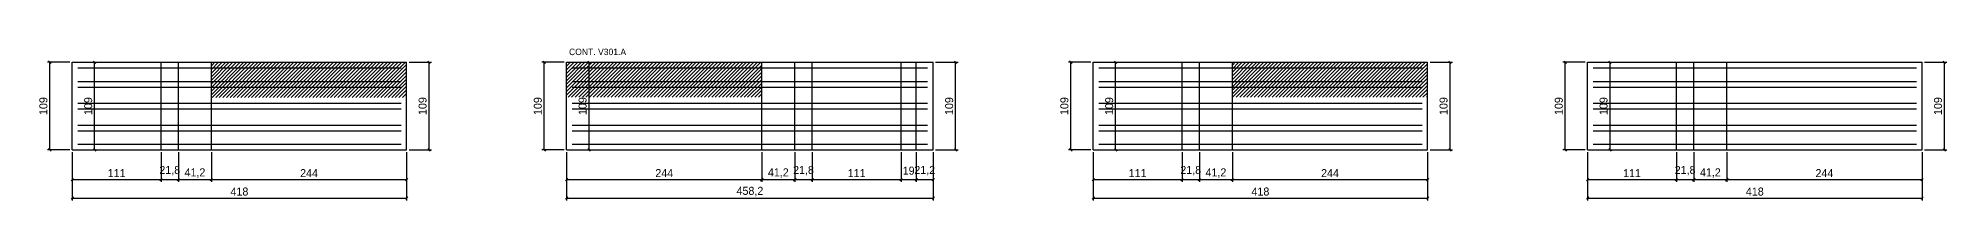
# Model space of a CAD drawing. Extents: x -9000 to 14229, y -395 to 1250.
# Drawn here: x 3580 to 5966, y -322 to -133 of the extents above; entities that cross this region are included whole.
import ezdxf

# ---------------------------------------------------------------- set-up
doc = ezdxf.new("R2010")
doc.units = 0
for name, color, linetype in [('COTA', 241, 'Continuous'), ('NOMENCLATURA', 7, 'Continuous'), ('Painéis', 200, 'Continuous'), ('Reaproveitamento', 251, 'Continuous'), ('SARR_2.2x7', 40, 'Continuous')]:
    doc.layers.add(name, color=color, linetype=linetype)
doc.dimstyles.new('PAINEL', dxfattribs={"dimtxt": 10, "dimasz": 3, "dimexe": 3, "dimexo": 3, "dimgap": 3, "dimtad": 1, "dimblk": 'OBLIQUE', "dimblk1": 'OBLIQUE', "dimcen": 2.5, "dimclrd": 4, "dimclre": 4, "dimclrt": 240, "dimazin": 3, "dimtfac": 1, "dimtmove": 0, "dimatfit": 3})

# ---------------------------------------------------------------- blocks, each defined once
blk = doc.blocks.new('_OBLIQUE')
at = {"color": 0, "linetype": 'BYBLOCK'}
blk.add_line((-0.5, -0.5), (0.5, 0.5), dxfattribs=at)

msp = doc.modelspace()

# ---------------------------------------------------------------- hatches: boundary and pattern name
at = {"layer": 'Reaproveitamento'}
h = msp.add_hatch(dxfattribs=at)
h.set_pattern_fill('ANSI31')
h.paths.add_polyline_path([(3796.9, -194), (4040.9, -194), (4040.9, -150), (3796.9, -150)])
h = msp.add_hatch(dxfattribs=at)
h.set_pattern_fill('ANSI31')
h.paths.add_polyline_path([(4240.9, -193.6), (4484.9, -193.6), (4484.9, -150), (4240.9, -150)])
h = msp.add_hatch(dxfattribs=at)
h.set_pattern_fill('ANSI31')
h.paths.add_polyline_path([(5073.1, -193.6), (5317.1, -193.6), (5317.1, -150), (5073.1, -150)])

# ---------------------------------------------------------------- linework, layer by layer
at = {"layer": 'Painéis'}
for p, q in [((3622.9, -150), (3733.9, -150)), ((3622.9, -259), (3622.9, -150)), ((3733.9, -259), (3733.9, -150)), ((3733.9, -259), (3733.9, -150)), ((3733.9, -150), (3755.7, -150)), ((3733.9, -259), (3733.9, -150)), ((3755.7, -259), (3755.7, -150)), ((3755.7, -259), (3755.7, -150)), ((3755.7, -150), (3796.9, -150)), ((3755.7, -259), (3755.7, -150)), ((3796.9, -259), (3796.9, -150)), ((3796.9, -259), (3796.9, -150)), ((3796.9, -150), (4040.9, -150)), ((3796.9, -259), (3796.9, -150)), ((4040.9, -259), (4040.9, -150)), ((4240.9, -150), (4484.9, -150)), ((4240.9, -259), (4240.9, -150)), ((4484.9, -259), (4484.9, -150)), ((4484.9, -259), (4484.9, -150)), ((4484.9, -150), (4526.1, -150)), ((4484.9, -259), (4484.9, -150)), ((4526.1, -259), (4526.1, -150)), ((4526.1, -259), (4526.1, -150)), ((4526.1, -150), (4547.9, -150)), ((4526.1, -259), (4526.1, -150)), ((4547.9, -259), (4547.9, -150)), ((4547.9, -259), (4547.9, -150)), ((4547.9, -150), (4658.9, -150)), ((4547.9, -259), (4547.9, -150)), ((4658.9, -259), (4658.9, -150)), ((4658.9, -259), (4658.9, -150)), ((4658.9, -150), (4677.9, -150)), ((4658.9, -259), (4658.9, -150)), ((4677.9, -259), (4677.9, -150)), ((4677.9, -259), (4677.9, -150)), ((4677.9, -150), (4699.1, -150)), ((4677.9, -259), (4677.9, -150)), ((4699.1, -259), (4699.1, -150)), ((4899.1, -150), (5010.1, -150)), ((4899.1, -259), (4899.1, -150)), ((5010.1, -259), (5010.1, -150)), ((5010.1, -259), (5010.1, -150)), ((5010.1, -150), (5031.9, -150)), ((5010.1, -259), (5010.1, -150)), ((5031.9, -259), (5031.9, -150)), ((5031.9, -259), (5031.9, -150)), ((5031.9, -150), (5073.1, -150)), ((5031.9, -259), (5031.9, -150)), ((5073.1, -259), (5073.1, -150)), ((5073.1, -259), (5073.1, -150)), ((5073.1, -150), (5317.1, -150)), ((5073.1, -259), (5073.1, -150)), ((5317.1, -259), (5317.1, -150)), ((5517.1, -150), (5628.1, -150)), ((5517.1, -259), (5517.1, -150)), ((5628.1, -259), (5628.1, -150)), ((5628.1, -259), (5628.1, -150)), ((5628.1, -150), (5649.9, -150)), ((5628.1, -259), (5628.1, -150)), ((5649.9, -259), (5649.9, -150)), ((5649.9, -259), (5649.9, -150)), ((5649.9, -150), (5691.1, -150)), ((5649.9, -259), (5649.9, -150)), ((5691.1, -259), (5691.1, -150)), ((5691.1, -259), (5691.1, -150)), ((5691.1, -150), (5935.1, -150)), ((5691.1, -259), (5691.1, -150)), ((5935.1, -259), (5935.1, -150)), ((3622.9, -259), (3733.9, -259)), ((3733.9, -259), (3755.7, -259)), ((3755.7, -259), (3796.9, -259)), ((3796.9, -259), (4040.9, -259)), ((4240.9, -259), (4484.9, -259)), ((4484.9, -259), (4526.1, -259)), ((4526.1, -259), (4547.9, -259)), ((4547.9, -259), (4658.9, -259)), ((4658.9, -259), (4677.9, -259)), ((4677.9, -259), (4699.1, -259)), ((4899.1, -259), (5010.1, -259)), ((5010.1, -259), (5031.9, -259)), ((5031.9, -259), (5073.1, -259)), ((5073.1, -259), (5317.1, -259)), ((5517.1, -259), (5628.1, -259)), ((5628.1, -259), (5649.9, -259)), ((5649.9, -259), (5691.1, -259)), ((5691.1, -259), (5935.1, -259))]:
    msp.add_line(p, q, dxfattribs=at)
at = {"layer": 'SARR_2.2x7'}
for points in [[(3629.9, -157), (3733.9, -157)], [(3629.9, -157), (3733.9, -157)], [(3733.9, -157), (3755.7, -157)], [(3733.9, -157), (3755.7, -157)], [(3755.7, -157), (3796.9, -157)], [(3755.7, -157), (3796.9, -157)], [(3796.9, -157), (4033.9, -157)], [(3796.9, -157), (4033.9, -157)], [(4247.9, -157), (4484.9, -157)], [(4247.9, -157), (4484.9, -157)], [(4484.9, -157), (4526.1, -157)], [(4484.9, -157), (4526.1, -157)], [(4526.1, -157), (4547.9, -157)], [(4526.1, -157), (4547.9, -157)], [(4547.9, -157), (4658.9, -157)], [(4547.9, -157), (4658.9, -157)], [(4658.9, -157), (4677.9, -157)], [(4658.9, -157), (4677.9, -157)], [(4677.9, -157), (4692.1, -157)], [(4677.9, -157), (4692.1, -157)], [(4906.1, -157), (5010.1, -157)], [(4906.1, -157), (5010.1, -157)], [(5010.1, -157), (5031.9, -157)], [(5010.1, -157), (5031.9, -157)], [(5031.9, -157), (5073.1, -157)], [(5031.9, -157), (5073.1, -157)], [(5073.1, -157), (5310.1, -157)], [(5073.1, -157), (5310.1, -157)], [(5524.1, -157), (5628.1, -157)], [(5524.1, -157), (5628.1, -157)], [(5628.1, -157), (5649.9, -157)], [(5628.1, -157), (5649.9, -157)], [(5649.9, -157), (5691.1, -157)], [(5649.9, -157), (5691.1, -157)], [(5691.1, -157), (5928.1, -157)], [(5691.1, -157), (5928.1, -157)], [(3629.9, -173.75), (3733.9, -173.75)], [(3629.9, -173.75), (3733.9, -173.75)], [(3629.9, -180.75), (3733.9, -180.75)], [(3629.9, -180.75), (3733.9, -180.75)], [(3733.9, -173.75), (3755.7, -173.75)], [(3733.9, -173.75), (3755.7, -173.75)], [(3733.9, -180.75), (3755.7, -180.75)], [(3733.9, -180.75), (3755.7, -180.75)], [(3755.7, -173.75), (3796.9, -173.75)], [(3755.7, -173.75), (3796.9, -173.75)], [(3755.7, -180.75), (3796.9, -180.75)], [(3755.7, -180.75), (3796.9, -180.75)], [(3796.9, -173.75), (4033.9, -173.75)], [(3796.9, -173.75), (4033.9, -173.75)], [(3796.9, -180.75), (4033.9, -180.75)], [(3796.9, -180.75), (4033.9, -180.75)], [(4247.9, -173.75), (4484.9, -173.75)], [(4247.9, -173.75), (4484.9, -173.75)], [(4247.9, -180.75), (4484.9, -180.75)], [(4247.9, -180.75), (4484.9, -180.75)], [(4484.9, -173.75), (4526.1, -173.75)], [(4484.9, -173.75), (4526.1, -173.75)], [(4484.9, -180.75), (4526.1, -180.75)], [(4484.9, -180.75), (4526.1, -180.75)], [(4526.1, -173.75), (4547.9, -173.75)], [(4526.1, -173.75), (4547.9, -173.75)], [(4526.1, -180.75), (4547.9, -180.75)], [(4526.1, -180.75), (4547.9, -180.75)], [(4547.9, -173.75), (4658.9, -173.75)], [(4547.9, -173.75), (4658.9, -173.75)], [(4547.9, -180.75), (4658.9, -180.75)], [(4547.9, -180.75), (4658.9, -180.75)], [(4658.9, -173.75), (4677.9, -173.75)], [(4658.9, -173.75), (4677.9, -173.75)], [(4658.9, -180.75), (4677.9, -180.75)], [(4658.9, -180.75), (4677.9, -180.75)], [(4677.9, -173.75), (4692.1, -173.75)], [(4677.9, -173.75), (4692.1, -173.75)], [(4677.9, -180.75), (4692.1, -180.75)], [(4677.9, -180.75), (4692.1, -180.75)], [(4906.1, -173.75), (5010.1, -173.75)], [(4906.1, -173.75), (5010.1, -173.75)], [(4906.1, -180.75), (5010.1, -180.75)], [(4906.1, -180.75), (5010.1, -180.75)], [(5010.1, -173.75), (5031.9, -173.75)], [(5010.1, -173.75), (5031.9, -173.75)], [(5010.1, -180.75), (5031.9, -180.75)], [(5010.1, -180.75), (5031.9, -180.75)], [(5031.9, -173.75), (5073.1, -173.75)], [(5031.9, -173.75), (5073.1, -173.75)], [(5031.9, -180.75), (5073.1, -180.75)], [(5031.9, -180.75), (5073.1, -180.75)], [(5073.1, -173.75), (5310.1, -173.75)], [(5073.1, -173.75), (5310.1, -173.75)], [(5073.1, -180.75), (5310.1, -180.75)], [(5073.1, -180.75), (5310.1, -180.75)], [(5524.1, -173.75), (5628.1, -173.75)], [(5524.1, -173.75), (5628.1, -173.75)], [(5524.1, -180.75), (5628.1, -180.75)], [(5524.1, -180.75), (5628.1, -180.75)], [(5628.1, -173.75), (5649.9, -173.75)], [(5628.1, -173.75), (5649.9, -173.75)], [(5628.1, -180.75), (5649.9, -180.75)], [(5628.1, -180.75), (5649.9, -180.75)], [(5649.9, -173.75), (5691.1, -173.75)], [(5649.9, -173.75), (5691.1, -173.75)], [(5649.9, -180.75), (5691.1, -180.75)], [(5649.9, -180.75), (5691.1, -180.75)], [(5691.1, -173.75), (5928.1, -173.75)], [(5691.1, -173.75), (5928.1, -173.75)], [(5691.1, -180.75), (5928.1, -180.75)], [(5691.1, -180.75), (5928.1, -180.75)], [(3629.9, -201), (3733.9, -201)], [(3629.9, -201), (3733.9, -201)], [(3629.9, -208), (3733.9, -208)], [(3629.9, -208), (3733.9, -208)], [(3733.9, -201), (3755.7, -201)], [(3733.9, -201), (3755.7, -201)], [(3733.9, -208), (3755.7, -208)], [(3733.9, -208), (3755.7, -208)], [(3755.7, -201), (3796.9, -201)], [(3755.7, -201), (3796.9, -201)], [(3755.7, -208), (3796.9, -208)], [(3755.7, -208), (3796.9, -208)], [(3796.9, -201), (4033.9, -201)], [(3796.9, -201), (4033.9, -201)], [(3796.9, -208), (4033.9, -208)], [(3796.9, -208), (4033.9, -208)], [(4247.9, -201), (4484.9, -201)], [(4247.9, -201), (4484.9, -201)], [(4247.9, -208), (4484.9, -208)], [(4247.9, -208), (4484.9, -208)], [(4484.9, -201), (4526.1, -201)], [(4484.9, -201), (4526.1, -201)], [(4484.9, -208), (4526.1, -208)], [(4484.9, -208), (4526.1, -208)], [(4526.1, -201), (4547.9, -201)], [(4526.1, -201), (4547.9, -201)], [(4526.1, -208), (4547.9, -208)], [(4526.1, -208), (4547.9, -208)], [(4547.9, -201), (4658.9, -201)], [(4547.9, -201), (4658.9, -201)], [(4547.9, -208), (4658.9, -208)], [(4547.9, -208), (4658.9, -208)], [(4658.9, -201), (4677.9, -201)], [(4658.9, -201), (4677.9, -201)], [(4658.9, -208), (4677.9, -208)], [(4658.9, -208), (4677.9, -208)], [(4677.9, -201), (4692.1, -201)], [(4677.9, -201), (4692.1, -201)], [(4677.9, -208), (4692.1, -208)], [(4677.9, -208), (4692.1, -208)], [(4906.1, -201), (5010.1, -201)], [(4906.1, -201), (5010.1, -201)], [(4906.1, -208), (5010.1, -208)], [(4906.1, -208), (5010.1, -208)], [(5010.1, -201), (5031.9, -201)], [(5010.1, -201), (5031.9, -201)], [(5010.1, -208), (5031.9, -208)], [(5010.1, -208), (5031.9, -208)], [(5031.9, -201), (5073.1, -201)], [(5031.9, -201), (5073.1, -201)], [(5031.9, -208), (5073.1, -208)], [(5031.9, -208), (5073.1, -208)], [(5073.1, -201), (5310.1, -201)], [(5073.1, -201), (5310.1, -201)], [(5073.1, -208), (5310.1, -208)], [(5073.1, -208), (5310.1, -208)], [(5524.1, -201), (5628.1, -201)], [(5524.1, -201), (5628.1, -201)], [(5524.1, -208), (5628.1, -208)], [(5524.1, -208), (5628.1, -208)], [(5628.1, -201), (5649.9, -201)], [(5628.1, -201), (5649.9, -201)], [(5628.1, -208), (5649.9, -208)], [(5628.1, -208), (5649.9, -208)], [(5649.9, -201), (5691.1, -201)], [(5649.9, -201), (5691.1, -201)], [(5649.9, -208), (5691.1, -208)], [(5649.9, -208), (5691.1, -208)], [(5691.1, -201), (5928.1, -201)], [(5691.1, -201), (5928.1, -201)], [(5691.1, -208), (5928.1, -208)], [(5691.1, -208), (5928.1, -208)], [(3629.9, -228.25), (3733.9, -228.25)], [(3629.9, -228.25), (3733.9, -228.25)], [(3629.9, -235.25), (3733.9, -235.25)], [(3629.9, -235.25), (3733.9, -235.25)], [(3733.9, -228.25), (3755.7, -228.25)], [(3733.9, -228.25), (3755.7, -228.25)], [(3733.9, -235.25), (3755.7, -235.25)], [(3733.9, -235.25), (3755.7, -235.25)], [(3755.7, -228.25), (3796.9, -228.25)], [(3755.7, -228.25), (3796.9, -228.25)], [(3755.7, -235.25), (3796.9, -235.25)], [(3755.7, -235.25), (3796.9, -235.25)], [(3796.9, -228.25), (4033.9, -228.25)], [(3796.9, -228.25), (4033.9, -228.25)], [(3796.9, -235.25), (4033.9, -235.25)], [(3796.9, -235.25), (4033.9, -235.25)], [(4247.9, -228.25), (4484.9, -228.25)], [(4247.9, -228.25), (4484.9, -228.25)], [(4247.9, -235.25), (4484.9, -235.25)], [(4247.9, -235.25), (4484.9, -235.25)], [(4484.9, -228.25), (4526.1, -228.25)], [(4484.9, -228.25), (4526.1, -228.25)], [(4484.9, -235.25), (4526.1, -235.25)], [(4484.9, -235.25), (4526.1, -235.25)], [(4526.1, -228.25), (4547.9, -228.25)], [(4526.1, -228.25), (4547.9, -228.25)], [(4526.1, -235.25), (4547.9, -235.25)], [(4526.1, -235.25), (4547.9, -235.25)], [(4547.9, -228.25), (4658.9, -228.25)], [(4547.9, -228.25), (4658.9, -228.25)], [(4547.9, -235.25), (4658.9, -235.25)], [(4547.9, -235.25), (4658.9, -235.25)], [(4658.9, -228.25), (4677.9, -228.25)], [(4658.9, -228.25), (4677.9, -228.25)], [(4658.9, -235.25), (4677.9, -235.25)], [(4658.9, -235.25), (4677.9, -235.25)], [(4677.9, -228.25), (4692.1, -228.25)], [(4677.9, -228.25), (4692.1, -228.25)], [(4677.9, -235.25), (4692.1, -235.25)], [(4677.9, -235.25), (4692.1, -235.25)], [(4906.1, -228.25), (5010.1, -228.25)], [(4906.1, -228.25), (5010.1, -228.25)], [(4906.1, -235.25), (5010.1, -235.25)], [(4906.1, -235.25), (5010.1, -235.25)], [(5010.1, -228.25), (5031.9, -228.25)], [(5010.1, -228.25), (5031.9, -228.25)], [(5010.1, -235.25), (5031.9, -235.25)], [(5010.1, -235.25), (5031.9, -235.25)], [(5031.9, -228.25), (5073.1, -228.25)], [(5031.9, -228.25), (5073.1, -228.25)], [(5031.9, -235.25), (5073.1, -235.25)], [(5031.9, -235.25), (5073.1, -235.25)], [(5073.1, -228.25), (5310.1, -228.25)], [(5073.1, -228.25), (5310.1, -228.25)], [(5073.1, -235.25), (5310.1, -235.25)], [(5073.1, -235.25), (5310.1, -235.25)], [(5524.1, -228.25), (5628.1, -228.25)], [(5524.1, -228.25), (5628.1, -228.25)], [(5524.1, -235.25), (5628.1, -235.25)], [(5524.1, -235.25), (5628.1, -235.25)], [(5628.1, -228.25), (5649.9, -228.25)], [(5628.1, -228.25), (5649.9, -228.25)], [(5628.1, -235.25), (5649.9, -235.25)], [(5628.1, -235.25), (5649.9, -235.25)], [(5649.9, -228.25), (5691.1, -228.25)], [(5649.9, -228.25), (5691.1, -228.25)], [(5649.9, -235.25), (5691.1, -235.25)], [(5649.9, -235.25), (5691.1, -235.25)], [(5691.1, -228.25), (5928.1, -228.25)], [(5691.1, -228.25), (5928.1, -228.25)], [(5691.1, -235.25), (5928.1, -235.25)], [(5691.1, -235.25), (5928.1, -235.25)], [(3629.9, -252), (3733.9, -252)], [(3629.9, -252), (3733.9, -252)], [(3733.9, -252), (3755.7, -252)], [(3733.9, -252), (3755.7, -252)], [(3755.7, -252), (3796.9, -252)], [(3755.7, -252), (3796.9, -252)], [(3796.9, -252), (4033.9, -252)], [(3796.9, -252), (4033.9, -252)], [(4247.9, -252), (4484.9, -252)], [(4247.9, -252), (4484.9, -252)], [(4484.9, -252), (4526.1, -252)], [(4484.9, -252), (4526.1, -252)], [(4526.1, -252), (4547.9, -252)], [(4526.1, -252), (4547.9, -252)], [(4547.9, -252), (4658.9, -252)], [(4547.9, -252), (4658.9, -252)], [(4658.9, -252), (4677.9, -252)], [(4658.9, -252), (4677.9, -252)], [(4677.9, -252), (4692.1, -252)], [(4677.9, -252), (4692.1, -252)], [(4906.1, -252), (5010.1, -252)], [(4906.1, -252), (5010.1, -252)], [(5010.1, -252), (5031.9, -252)], [(5010.1, -252), (5031.9, -252)], [(5031.9, -252), (5073.1, -252)], [(5031.9, -252), (5073.1, -252)], [(5073.1, -252), (5310.1, -252)], [(5073.1, -252), (5310.1, -252)], [(5524.1, -252), (5628.1, -252)], [(5524.1, -252), (5628.1, -252)], [(5628.1, -252), (5649.9, -252)], [(5628.1, -252), (5649.9, -252)], [(5649.9, -252), (5691.1, -252)], [(5649.9, -252), (5691.1, -252)], [(5691.1, -252), (5928.1, -252)], [(5691.1, -252), (5928.1, -252)]]:
    msp.add_lwpolyline(points, dxfattribs=at)

# ---------------------------------------------------------------- texts
at = {"layer": 'NOMENCLATURA'}
msp.add_text('CONT. V301.A', height=8, dxfattribs=at).set_placement((4243.9, -141))

# ---------------------------------------------------------------- dimensions: what is measured, and where the dimension line sits
at = {"layer": 'COTA'}
for base, p1, p2 in [((3594.9, -259), (3622.9, -259), (3622.9, -150)), ((3650.9, -259), (3622.9, -259), (3622.9, -150)), ((4068.9, -259), (4040.9, -259), (4040.9, -150)), ((4068.9, -259), (4040.9, -259), (4040.9, -150)), ((4212.9, -259), (4240.9, -259), (4240.9, -150)), ((4268.9, -259), (4240.9, -259), (4240.9, -150)), ((4727.1, -259), (4699.1, -259), (4699.1, -150)), ((4727.1, -259), (4699.1, -259), (4699.1, -150)), ((4871.1, -259), (4899.1, -259), (4899.1, -150)), ((4927.1, -259), (4899.1, -259), (4899.1, -150)), ((5345.1, -259), (5317.1, -259), (5317.1, -150)), ((5345.1, -259), (5317.1, -259), (5317.1, -150)), ((5489.1, -259), (5517.1, -259), (5517.1, -150)), ((5545.1, -259), (5517.1, -259), (5517.1, -150)), ((5963.1, -259), (5935.1, -259), (5935.1, -150)), ((5963.1, -259), (5935.1, -259), (5935.1, -150))]:
    msp.add_linear_dim(base=base, p1=p1, p2=p2, angle=90, dimstyle='PAINEL', dxfattribs=at).render()
for base, p1, p2 in [((3622.9, -296), (3622.9, -259), (3733.9, -259)), ((3622.9, -319), (3622.9, -259), (4040.9, -259)), ((3733.9, -296), (3733.9, -259), (3755.7, -259)), ((3755.7, -296), (3755.7, -259), (3796.9, -259)), ((3796.9, -296), (3796.9, -259), (4040.9, -259)), ((4240.9, -296), (4240.9, -259), (4484.9, -259)), ((4240.9, -319), (4240.9, -259), (4699.1, -259)), ((4484.9, -296), (4484.9, -259), (4526.1, -259)), ((4526.1, -296), (4526.1, -259), (4547.9, -259)), ((4547.9, -296), (4547.9, -259), (4658.9, -259)), ((4658.9, -296), (4658.9, -259), (4677.9, -259)), ((4677.9, -296), (4677.9, -259), (4699.1, -259)), ((4899.1, -296), (4899.1, -259), (5010.1, -259)), ((4899.1, -319), (4899.1, -259), (5317.1, -259)), ((5010.1, -296), (5010.1, -259), (5031.9, -259)), ((5031.9, -296), (5031.9, -259), (5073.1, -259)), ((5073.1, -296), (5073.1, -259), (5317.1, -259)), ((5517.1, -296), (5517.1, -259), (5628.1, -259)), ((5517.1, -319), (5517.1, -259), (5935.1, -259)), ((5628.1, -296), (5628.1, -259), (5649.9, -259)), ((5649.9, -296), (5649.9, -259), (5691.1, -259)), ((5691.1, -296), (5691.1, -259), (5935.1, -259))]:
    msp.add_linear_dim(base=base, p1=p1, p2=p2, dimstyle='PAINEL', dxfattribs=at).render()

doc.saveas('drawing.dxf')
